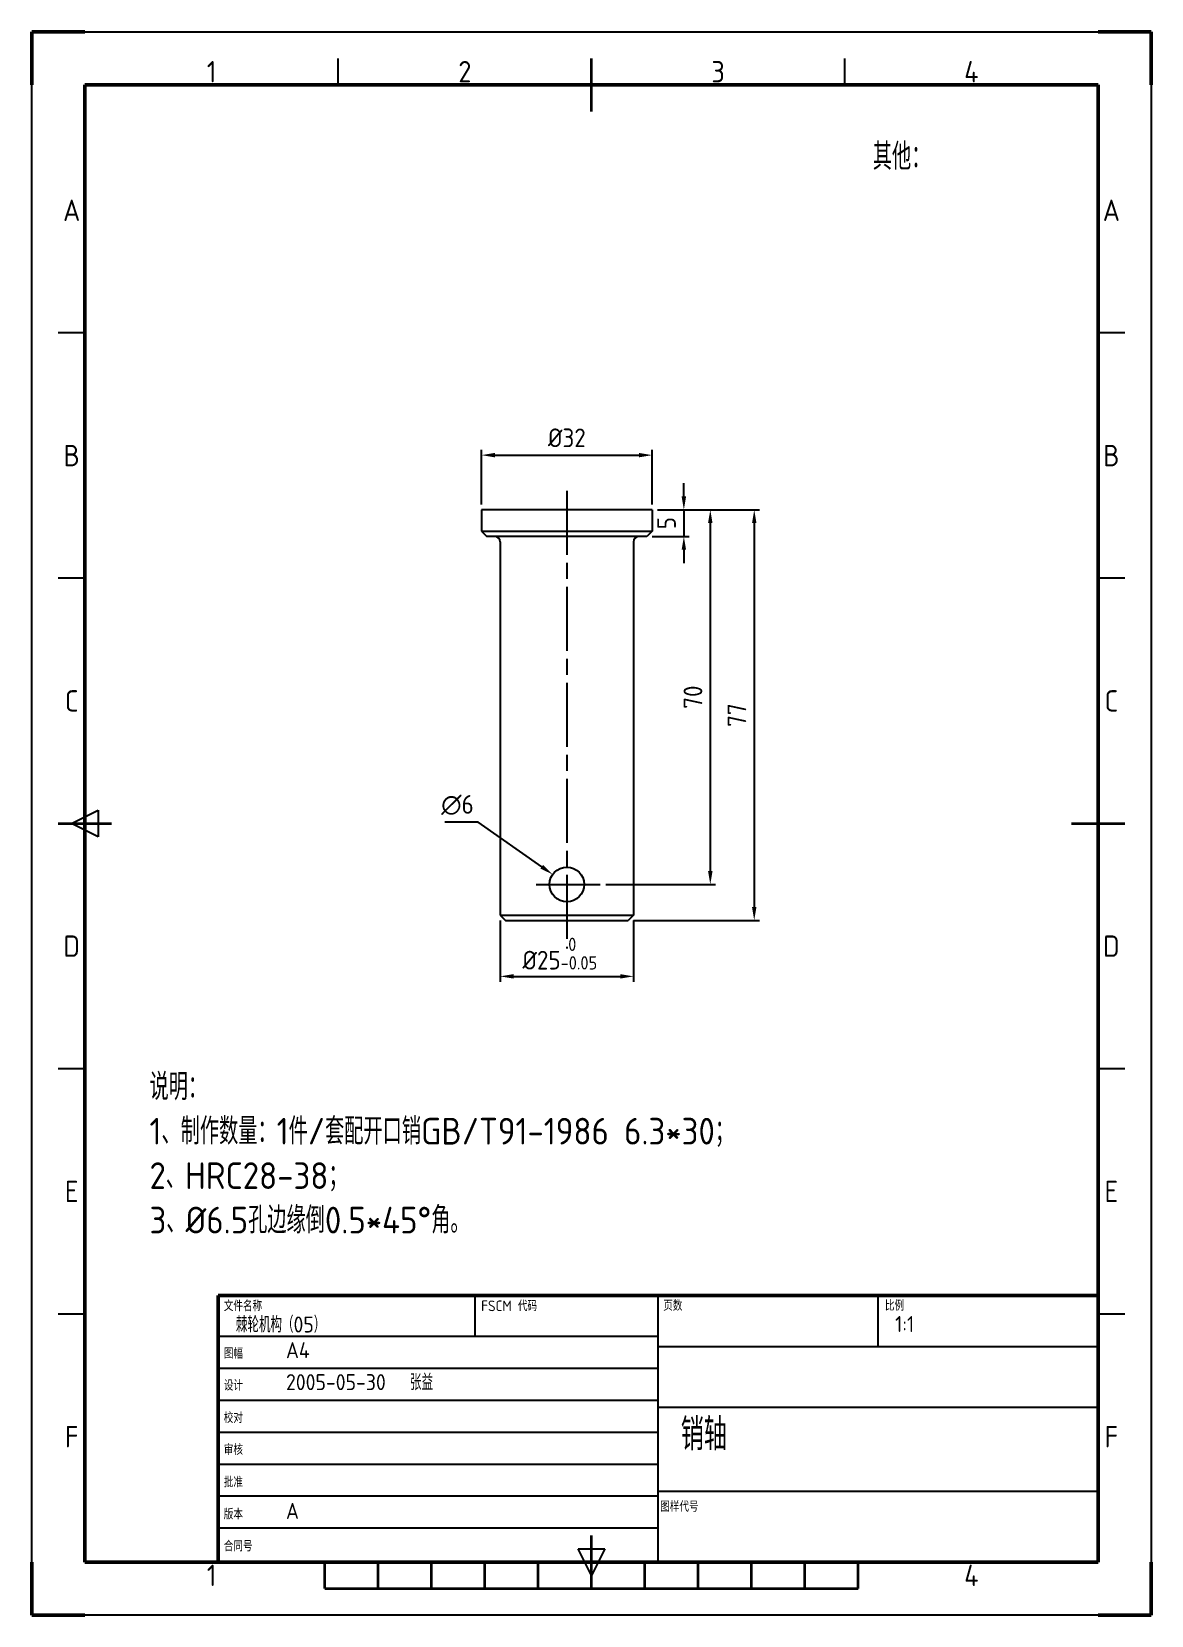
# Model space of a CAD drawing. Header units: millimetres. Extents: x 0 to 210, y 0 to 297.
import ezdxf
from ezdxf.enums import TextEntityAlignment as Align

# ---------------------------------------------------------------- set-up
doc = ezdxf.new("R2010")
doc.units = ezdxf.units.MM
doc.linetypes.add('AM_ISO08W050', pattern=[18, 12, -1.5, 3, -1.5])
for name, color, linetype, lineweight in [('AM_0', 7, 'Continuous', 50), ('AM_5', 3, 'Continuous', 25), ('AM_6', 2, 'Continuous', 35), ('AM_7', 4, 'AM_ISO08W050', 25), ('AM_BOR', 7, 'Continuous', 50)]:
    doc.layers.add(name, color=color, linetype=linetype, lineweight=lineweight)
doc.styles.add('ACGBTS', font='isocp.shx', dxfattribs={"height": 1, "bigfont": 'gbcbig.shx'})
doc.styles.get("Standard").update_dxf_attribs({"font": 'ISOCP.SHX', "bigfont": 'gbcbig.shx'})
doc.dimstyles.new('AM_GB', dxfattribs={"dimtxt": 3.5, "dimasz": 2.5, "dimexe": 1, "dimexo": 1, "dimgap": 1.5, "dimtad": 1, "dimdec": 0, "dimdsep": 46, "dimtxsty": 'Standard', "dimcen": 0, "dimclrd": 256, "dimclre": 256, "dimclrt": 2, "dimadec": 0, "dimazin": 2, "dimtp": 0.1, "dimtm": 0.1, "dimtfac": 0.71, "dimtdec": 0, "dimtmove": 0, "dimatfit": 3, "dimfxl": 1, "dimlwd": -1, "dimlwe": -1, "dimarcsym": 1})
doc.dimstyles.new('AM_GB$3', dxfattribs={"dimtxt": 3.5, "dimasz": 2.5, "dimexe": 1, "dimexo": 1, "dimgap": 1.5, "dimtad": 1, "dimtoh": 1, "dimdec": 0, "dimdsep": 46, "dimtxsty": 'Standard', "dimcen": 0, "dimclrd": 256, "dimclre": 256, "dimclrt": 2, "dimadec": 0, "dimazin": 2, "dimtp": 0.1, "dimtm": 0.1, "dimtfac": 0.71, "dimtdec": 0, "dimtofl": 0, "dimtmove": 0, "dimatfit": 0, "dimfxl": 1, "dimlwd": -1, "dimlwe": -1, "dimarcsym": 1})

# ---------------------------------------------------------------- blocks, each defined once
blk = doc.blocks.new('GB_A4')
for p, q in [((200, 287), (10, 287)), ((10, 287), (10, 10)), ((200, 10), (200, 287)), ((10, 10), (200, 10))]:
    blk.add_line(p, q)
at = {"layer": 'AM_BOR'}
for p, q in [((10, 297), (0, 297)), ((0, 297), (0, 287)), ((210, 297), (200, 297)), ((210, 287), (210, 297)), ((0, 0), (0, 10)), ((210, 0), (210, 10)), ((0, 0), (10, 0)), ((210, 0), (200, 0))]:
    blk.add_line(p, q, dxfattribs=at)
at = {"layer": 'AM_BOR', "color": 1, "lineweight": 25}
for p, q in [((0, 297), (210, 297)), ((0, 0), (0, 297)), ((210, 297), (210, 0)), ((57.5, 287), (57.5, 292)), ((152.5, 287), (152.5, 292)), ((10, 240.5), (5, 240.5)), ((205, 240.5), (200, 240.5)), ((10, 194.5), (5, 194.5)), ((205, 194.5), (200, 194.5)), ((7.5, 148.5), (12.5, 151)), ((12.5, 146), (7.5, 148.5)), ((12.5, 151), (12.5, 146)), ((10, 102.5), (5, 102.5)), ((205, 102.5), (200, 102.5)), ((10, 56.5), (5, 56.5)), ((205, 56.5), (200, 56.5)), ((105, 7.5), (102.5, 12.5)), ((102.5, 12.5), (107.5, 12.5)), ((107.5, 12.5), (105, 7.5)), ((210, 0), (0, 0))]:
    blk.add_line(p, q, dxfattribs=at)
at = {"layer": 'AM_BOR', "color": 2, "lineweight": 35}
for p, q in [((105, 282), (105, 292)), ((5, 148.5), (15, 148.5)), ((195, 148.5), (205, 148.5)), ((105, 5), (105, 15)), ((55, 5), (55, 10)), ((65, 5), (65, 10)), ((75, 5), (75, 10)), ((85, 5), (85, 10)), ((95, 5), (95, 10)), ((115, 5), (115, 10)), ((125, 5), (125, 10)), ((135, 5), (135, 10)), ((145, 5), (145, 10)), ((155, 5), (155, 10)), ((55, 5), (155, 5))]:
    blk.add_line(p, q, dxfattribs=at)
at = {"layer": 'AM_BOR', "color": 1, "lineweight": 25, "style": 'ACGBTS'}
for s, p in [('1', (33.75, 289.5)), ('2', (81.25, 289.5)), ('3', (128.75, 289.5)), ('4', (176.25, 289.5)), ('A', (7.5, 263.5)), ('A', (202.5, 263.5)), ('B', (7.5, 217.5)), ('B', (202.5, 217.5)), ('C', (7.5, 171.5)), ('C', (202.5, 171.5)), ('D', (7.5, 125.5)), ('D', (202.5, 125.5)), ('E', (7.5, 79.5)), ('E', (202.5, 79.5)), ('F', (7.5, 33.5)), ('F', (202.5, 33.5)), ('1', (33.75, 7.5)), ('4', (176.25, 7.5))]:
    blk.add_text(s, height=4, dxfattribs=at).set_placement(p, align=Align.MIDDLE)
blk = doc.blocks.new('GB_TITLEA')
for p, q in [((0, 50), (-165, 50)), ((-165, 0), (-165, 50)), ((0, 0), (0, 50)), ((0, 0), (-165, 0))]:
    blk.add_line(p, q)
at = {"layer": 'AM_BOR', "color": 1, "lineweight": 25}
for p, q in [((-116.86, 50), (-116.86, 42.38)), ((-82.5, 0), (-82.5, 50)), ((-41.25, 40.35), (-41.25, 50)), ((-165, 42.38), (-82.5, 42.38)), ((-165, 42), (-165, 30)), ((0, 40.35), (-82.5, 40.35)), ((-165, 36.38), (-82.5, 36.38)), ((-165, 30.38), (-82.5, 30.38)), ((-82.5, 29.01), (0, 29.01)), ((-165, 24.38), (-82.5, 24.38)), ((-165, 18.38), (-82.5, 18.38)), ((-165, 12.38), (-82.5, 12.38)), ((-82.5, 13.29), (0, 13.29)), ((-165, 6.38), (-82.5, 6.38))]:
    blk.add_line(p, q, dxfattribs=at)
at = {"layer": 'AM_BOR', "color": 1, "lineweight": 25, "style": 'ACGBTS'}
for s, p in [('文件名称', (-163.97, 47.04)), ('FSCM 代码', (-115.7, 47.04)), ('页数', (-81.55, 47.11)), ('比例', (-39.97, 47.11)), ('图幅', (-163.97, 38.14)), ('设计', (-163.97, 32.14)), ('校对', (-163.97, 26.05)), ('审核', (-163.97, 20.08)), ('批准', (-163.97, 13.99)), ('版本', (-163.97, 7.99)), ('图样代号', (-82.12, 9.41)), ('合同号', (-163.97, 1.99))]:
    blk.add_text(s, height=2, dxfattribs=at).set_placement(p)
at = {"layer": 'AM_BOR', "color": 2, "lineweight": 35, "style": 'ACGBTS'}
for tag, p, height in [('GEN-TITLE-DWG{13.6}', (-161.69, 43.04), 3), ('GEN-TITLE-FSCM{8.6}', (-113.32, 43.04), 3), ('GEN-TITLE-SHEET{11.8}', (-79.67, 43.11), 3), ('GEN-TITLE-SCA{12.7}', (-38.05, 43.13), 3), ('GEN-TITLE-SIZ{22.6}', (-152.3, 38.23), 3), ('GEN-TITLE-DACT{21}', (-78.21, 33.14), 3.5), ('GEN-TITLE-DAT{7.1}', (-152.3, 32.23), 3), ('GEN-TITLE-NAME{14.9}', (-129.04, 32.23), 3), ('GEN-TITLE-CHKD{7.1}', (-152.3, 26.14), 3), ('GEN-TITLE-CHKM{14.9}', (-129.04, 26.14), 3), ('GEN-TITLE-DES1{12.3}', (-78.24, 20.94), 6), ('GEN-TITLE-APPD{7.1}', (-152.3, 20.17), 3), ('GEN-TITLE-APPM{14.9}', (-129.04, 20.17), 3), ('GEN-TITLE-DES2{24.5}', (-78.21, 15.44), 3), ('GEN-TITLE-ISSD{7.1}', (-152.3, 14.08), 3), ('GEN-TITLE-ISSM{14.9}', (-129.04, 14.08), 3), ('GEN-TITLE-REV{22.6}', (-152.3, 8.08), 3), ('GEN-TITLE-CTRN{19.4}', (-152.3, 2.08), 3.5)]:
    blk.add_attdef(tag, p, '', height=height, dxfattribs=at)
at = {"layer": 'AM_BOR', "style": 'ACGBTS'}
blk.add_attdef('GEN-TITLE-NR{12.3}', (-78.08, 1.63), '', height=6, dxfattribs=at)
blk = doc.blocks.new('*D5')
at = {"layer": 'AM_5'}
for p, q in [((84.38, 208.33), (84.38, 218.58)), ((86.88, 217.58), (113.88, 217.58)), ((116.38, 208.33), (116.38, 218.58))]:
    blk.add_line(p, q, dxfattribs=at)
for points in [[(86.88, 218), (86.88, 217.17), (84.38, 217.58)], [(113.88, 218), (113.88, 217.17), (116.38, 217.58)]]:
    blk.add_solid(points, dxfattribs=at)
at = {"layer": 'Defpoints', "color": 0}
for p in [(116.38, 217.58), (84.38, 207.33), (116.38, 207.33)]:
    blk.add_point(p, dxfattribs=at)
at = {"layer": 'AM_5', "color": 2, "insert": (100.38, 220.83), "char_height": 3.5, "attachment_point": 5}
blk.add_mtext('%%c32', dxfattribs=at)
blk = doc.blocks.new('*D6')
at = {"layer": 'AM_5'}
for p, q in [((87.88, 130.33), (87.88, 118.83)), ((112.88, 130.33), (112.88, 118.83)), ((90.38, 119.83), (110.38, 119.83))]:
    blk.add_line(p, q, dxfattribs=at)
for points in [[(90.38, 120.25), (90.38, 119.42), (87.88, 119.83)], [(110.38, 120.25), (110.38, 119.42), (112.88, 119.83)]]:
    blk.add_solid(points, dxfattribs=at)
at = {"layer": 'Defpoints', "color": 0}
for p in [(87.88, 131.33), (112.88, 131.33), (112.88, 119.83)]:
    blk.add_point(p, dxfattribs=at)
at = {"layer": 'AM_5', "color": 2, "insert": (99.06, 124.1), "char_height": 3.5, "attachment_point": 5}
blk.add_mtext('%%c25{}{\\H0.71x;\\C3;\\S 0^ -0.05;}', dxfattribs=at)
blk = doc.blocks.new('*D7')
at = {"layer": 'AM_5'}
for p, q in [((117.38, 207.33), (128.28, 207.33)), ((127.28, 204.83), (127.28, 139.58)), ((107.68, 137.08), (128.28, 137.08))]:
    blk.add_line(p, q, dxfattribs=at)
for points in [[(126.86, 204.83), (127.7, 204.83), (127.28, 207.33)], [(126.86, 139.58), (127.7, 139.58), (127.28, 137.08)]]:
    blk.add_solid(points, dxfattribs=at)
at = {"layer": 'Defpoints', "color": 0}
for p in [(116.38, 207.33), (106.68, 137.08), (127.28, 137.08)]:
    blk.add_point(p, dxfattribs=at)
at = {"layer": 'AM_5', "color": 2, "insert": (124.03, 172.2), "char_height": 3.5, "attachment_point": 5, "rotation": 90}
blk.add_mtext('70', dxfattribs=at)
blk = doc.blocks.new('*D8')
at = {"layer": 'AM_5'}
for p, q in [((117.38, 207.33), (136.52, 207.33)), ((135.52, 204.83), (135.52, 132.83)), ((112.88, 130.33), (136.52, 130.33))]:
    blk.add_line(p, q, dxfattribs=at)
for points in [[(135.11, 204.83), (135.94, 204.83), (135.52, 207.33)], [(135.11, 132.83), (135.94, 132.83), (135.52, 130.33)]]:
    blk.add_solid(points, dxfattribs=at)
at = {"layer": 'Defpoints', "color": 0}
for p in [(116.38, 207.33), (111.88, 130.33), (135.52, 130.33)]:
    blk.add_point(p, dxfattribs=at)
at = {"layer": 'AM_5', "color": 2, "insert": (132.27, 168.83), "char_height": 3.5, "attachment_point": 5, "rotation": 90}
blk.add_mtext('77', dxfattribs=at)
blk = doc.blocks.new('*D9')
at = {"layer": 'AM_5'}
for p, q in [((83.72, 148.72), (77.49, 148.72)), ((95.67, 140.37), (83.72, 148.72))]:
    blk.add_line(p, q, dxfattribs=at)
blk.add_solid([(95.91, 140.71), (95.43, 140.03), (97.72, 138.94)], dxfattribs=at)
at = {"layer": 'Defpoints', "color": 0}
for p in [(97.72, 138.94), (103.05, 135.22)]:
    blk.add_point(p, dxfattribs=at)
at = {"layer": 'AM_5', "color": 2, "insert": (79.86, 151.97), "char_height": 3.5, "attachment_point": 5}
blk.add_mtext('∅6', dxfattribs=at)
blk = doc.blocks.new('*D10')
at = {"layer": 'AM_5'}
for p, q in [((122.32, 209.83), (122.32, 212.33)), ((117.38, 207.33), (123.32, 207.33)), ((122.32, 207.33), (122.32, 202.33)), ((116.38, 202.33), (123.32, 202.33)), ((122.32, 199.83), (122.32, 197.33))]:
    blk.add_line(p, q, dxfattribs=at)
for points in [[(121.91, 209.83), (122.74, 209.83), (122.32, 207.33)], [(121.91, 199.83), (122.74, 199.83), (122.32, 202.33)]]:
    blk.add_solid(points, dxfattribs=at)
at = {"layer": 'Defpoints', "color": 0}
for p in [(116.38, 207.33), (115.38, 202.33), (122.32, 202.33)]:
    blk.add_point(p, dxfattribs=at)
at = {"layer": 'AM_5', "color": 2, "insert": (119.07, 204.83), "char_height": 3.5, "attachment_point": 5, "rotation": 90}
blk.add_mtext('5', dxfattribs=at)

msp = doc.modelspace()

# ---------------------------------------------------------------- linework, layer by layer
for p, q in [((116.38, 207.33), (84.38, 207.33)), ((84.38, 207.33), (84.38, 203.33)), ((116.38, 207.33), (116.38, 203.33)), ((84.38, 203.33), (85.38, 202.33)), ((84.38, 203.33), (116.38, 203.33)), ((115.38, 202.33), (85.38, 202.33)), ((116.38, 203.33), (115.38, 202.33)), ((87.88, 201.33), (87.88, 131.33)), ((112.88, 201.33), (112.88, 131.33)), ((87.88, 131.33), (112.88, 131.33)), ((87.88, 131.33), (88.88, 130.33)), ((112.88, 131.33), (111.88, 130.33)), ((88.88, 130.33), (111.88, 130.33))]:
    msp.add_line(p, q)
msp.add_circle((100.38, 137.08), 3.25)
for centre, start, end in [((86.88, 201.33), 0, 90), ((113.88, 201.33), 90, 180)]:
    msp.add_arc(centre, 1, start, end)
at = {"layer": 'AM_7'}
for p, q in [((100.38, 210.88), (100.38, 125.07)), ((94.61, 137.08), (106.68, 137.08))]:
    msp.add_line(p, q, dxfattribs=at)

# ---------------------------------------------------------------- block references
at = {"layer": 'AM_0', "lineweight": 0}
msp.add_blockref('GB_A4', (0, 0), dxfattribs=at)
ref = msp.add_blockref('GB_TITLEA', (200, 10), dxfattribs=at)
ref.add_attrib('GEN-TITLE-DWG{13.6}', '棘轮机构（05）', (38.31, 53.04), dxfattribs={"layer": 'AM_BOR', "color": 2, "lineweight": 35, "height": 3, "style": 'ACGBTS'})
ref.add_attrib('GEN-TITLE-SCA{12.7}', '1:1', (161.95, 53.13), dxfattribs={"layer": 'AM_BOR', "color": 2, "lineweight": 35, "height": 3, "style": 'ACGBTS'})
ref.add_attrib('GEN-TITLE-DAT{7.1}', '2005-05-30', (47.7, 42.23), dxfattribs={"layer": 'AM_BOR', "color": 2, "lineweight": 35, "height": 3, "style": 'ACGBTS'})
ref.add_attrib('GEN-TITLE-NAME{14.9}', '张益', (70.96, 42.23), dxfattribs={"layer": 'AM_BOR', "color": 2, "lineweight": 35, "height": 3, "style": 'ACGBTS'})
ref.add_attrib('GEN-TITLE-DES1{12.3}', '销轴', (121.76, 30.94), dxfattribs={"layer": 'AM_BOR', "color": 2, "lineweight": 35, "height": 6, "style": 'ACGBTS'})
ref.add_attrib('GEN-TITLE-SIZ{22.6}', 'A4', (47.7, 48.23), dxfattribs={"layer": 'AM_BOR', "color": 2, "lineweight": 35, "height": 3, "style": 'ACGBTS'})
ref.add_attrib('GEN-TITLE-REV{22.6}', 'A', (47.7, 18.08), dxfattribs={"layer": 'AM_BOR', "color": 2, "lineweight": 35, "height": 3, "style": 'ACGBTS'})

# ---------------------------------------------------------------- texts
at = {"layer": 'AM_6', "color": 7, "lineweight": 50, "char_height": 5, "attachment_point": 1}
for s, insert, width in [('{\\C256;其他：}', (157.76, 276.09), 86.4972), ('{\\C256;说明：\\P1、制作数量：1件/套配开口销GB/T91-1986 6.3*30；\\P2、HRC28-38；\\P3、%%C6.5孔边缘倒0.5*45%%D角。}', (22.1, 101.63), 133.5949)]:
    msp.add_mtext(s, dxfattribs=dict(at, insert=insert, width=width))

# ---------------------------------------------------------------- dimensions: what is measured, and where the dimension line sits
at = {"layer": 'AM_5'}
dim = msp.add_linear_dim(base=(116.38, 217.58), p1=(84.38, 207.33), p2=(116.38, 207.33), text='%%c<>', dimstyle='AM_GB', dxfattribs=at)
dim.commit()
dim.dimension.update_dxf_attribs({"geometry": '*D5', "text_midpoint": (100.38, 220.83)})
for base, p2, picture, middle in [((122.32, 202.33), (115.38, 202.33), '*D10', (119.07, 204.83)), ((127.28, 137.08), (106.68, 137.08), '*D7', (124.03, 172.2)), ((135.52, 130.33), (111.88, 130.33), '*D8', (132.27, 168.83))]:
    dim = msp.add_linear_dim(base=base, p1=(116.38, 207.33), p2=p2, angle=90, dimstyle='AM_GB', dxfattribs=at)
    dim.commit()
    dim.dimension.update_dxf_attribs({"geometry": picture, "text_midpoint": middle})
dim = msp.add_diameter_dim_2p(p1=(103.05, 135.22), p2=(97.72, 138.94), dimstyle='AM_GB$3', dxfattribs=at)
dim.commit()
dim.dimension.update_dxf_attribs({"geometry": '*D9', "text_midpoint": (79.86, 148.72), "dimtype": 163})
dim = msp.add_linear_dim(base=(112.88, 119.83), p1=(87.88, 131.33), p2=(112.88, 131.33), text='%%c<>{}{\\H0.71x;\\C3;\\S 0^ -0.05;}', dimstyle='AM_GB', override={"dimtp": 0, "dimtm": 0.05, "dimtdec": 3, "dimtzin": 8}, dxfattribs=at)
dim.commit()
dim.dimension.update_dxf_attribs({"geometry": '*D6', "text_midpoint": (99.06, 119.83), "dimtype": 160})

doc.saveas('drawing.dxf')
